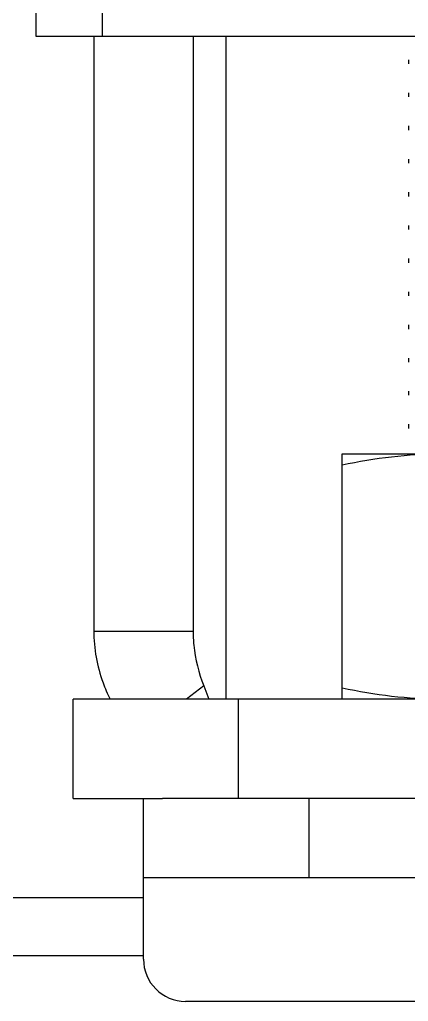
# Model space of a CAD drawing. Extents: x 4995099 to 5303443, y 4627657 to 4889583.
# Drawn here: x 5069011 to 5069251, y 4736399 to 4737005 of the extents above; entities that cross this region are included whole.
import ezdxf

# ---------------------------------------------------------------- set-up
doc = ezdxf.new("R2010")
doc.units = 0
doc.header["$LTSCALE"] = 1000
doc.header["$MEASUREMENT"] = 0
doc.layers.get('0').update_dxf_attribs({"color": 4, "linetype": 'CONTINUOUS'})

msp = doc.modelspace()

# ---------------------------------------------------------------- linework, layer by layer
for p, q in [((5069020.99, 4740388.31), (5069020.99, 4736994.68)), ((5069061.88, 4740388.31), (5069061.88, 4736994.68)), ((5069020.99, 4736994.68), (5069440.09, 4736994.68)), ((5069056.77, 4736994.68), (5069056.77, 4736627.7)), ((5069118.1, 4736994.68), (5069118.1, 4736627.7)), ((5069138.55, 4736585.8), (5069138.55, 4736994.68)), ((5069250.99, 4736980.11), (5069250.99, 4736977.55)), ((5069250.99, 4736959.67), (5069250.99, 4736957.11)), ((5069250.99, 4736939.22), (5069250.99, 4736936.67)), ((5069250.99, 4736918.78), (5069250.99, 4736916.22)), ((5069250.99, 4736898.34), (5069250.99, 4736895.78)), ((5069250.99, 4736877.89), (5069250.99, 4736875.34)), ((5069250.99, 4736857.45), (5069250.99, 4736854.89)), ((5069250.99, 4736837), (5069250.99, 4736834.45)), ((5069250.99, 4736816.56), (5069250.99, 4736814)), ((5069250.99, 4736796.12), (5069250.99, 4736793.56)), ((5069250.99, 4736775.67), (5069250.99, 4736773.12)), ((5069250.99, 4736755.23), (5069250.99, 4736752.67)), ((5069210.1, 4736585.8), (5069210.1, 4736737.08)), ((5069210.1, 4736737.08), (5069455.42, 4736737.08)), ((5069056.77, 4736627.7), (5069118.1, 4736627.7)), ((5069124.62, 4736593.89), (5069113.98, 4736585.8)), ((5069124.62, 4736593.89), (5069127.89, 4736585.75)), ((5069043.99, 4736524.47), (5069043.99, 4736585.8)), ((5069621.53, 4736585.8), (5069043.99, 4736585.8)), ((5069146.21, 4736524.47), (5069146.21, 4736585.8)), ((5069043.99, 4736524.47), (5069099.21, 4736524.47)), ((5069087.44, 4736463.14), (5069087.44, 4736524.47)), ((5069087.44, 4736425.35), (5069087.44, 4736524.47)), ((5069559.02, 4736524.47), (5069099.21, 4736524.47)), ((5069189.65, 4736475.43), (5069189.65, 4736524.47)), ((5069578.09, 4736475.43), (5069087.44, 4736475.43)), ((5069087.44, 4736463.14), (5062154.19, 4736463.14)), ((5069087.44, 4736427.36), (5062154.19, 4736427.36)), ((5069552.06, 4736399.32), (5069113.46, 4736399.32))]:
    msp.add_line(p, q)
msp.add_arc((5069113.46, 4736425.35), 26.02, 180, 270)
for points, knots in [([(5069210.1, 4736730.18), (5069220.19, 4736732.3), (5069240.53, 4736735.79), (5069261.15, 4736737.08), (5069271.43, 4736737.08)], [0, 0, 0, 0, 0.500766, 1, 1, 1, 1]), ([(5069056.77, 4736627.7), (5069056.77, 4736616.92), (5069059.45, 4736602.32), (5069065.18, 4736589.06), (5069066.81, 4736585.78)], [0, 0, 0, 0, 0.746457, 1, 1, 1, 1]), ([(5069118.1, 4736627.7), (5069118.1, 4736624.77), (5069118.67, 4736613.26), (5069121.48, 4736601.89), (5069124.62, 4736593.89)], [0, 0, 0, 0, 0.253697, 1, 1, 1, 1]), ([(5069210.1, 4736592.71), (5069220.19, 4736590.59), (5069240.53, 4736587.09), (5069261.15, 4736585.8), (5069271.43, 4736585.8)], [0, 0, 0, 0, 0.500766, 1, 1, 1, 1])]:
    msp.add_open_spline(points, degree=3, knots=knots)

doc.saveas('drawing.dxf')
